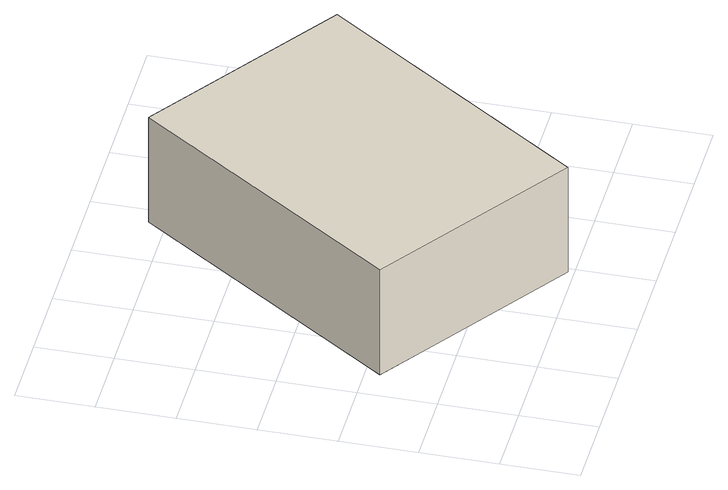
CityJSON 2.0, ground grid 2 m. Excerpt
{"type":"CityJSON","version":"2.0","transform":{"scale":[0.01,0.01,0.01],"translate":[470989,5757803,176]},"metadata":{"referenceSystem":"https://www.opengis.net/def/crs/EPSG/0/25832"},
"CityObjects":{
"building1":{"type":"Building","attributes":{"Gemeindeschluessel":"05711000","BezugspunktDach":"2000","function":"31001_1310","measuredHeight":3.15},"address":[{"country":"Germany","locality":"Bielefeld","thoroughfareNumber":"138","thoroughfareName":"Senner Hellweg"}],"geometry":[{"type":"Solid","lod":"1","boundaries":[[[[0,1,2,3]],[[4,5,6,7]],[[4,7,3,2]],[[5,4,2,1]],[[6,5,1,0]],[[7,6,0,3]]]]}]}
},
"vertices":[
[553,1046,349],[84,364,349],[588,17,349],[1058,698,349],[588,17,34],[84,364,34],[553,1046,34],[1058,698,34]
]}
